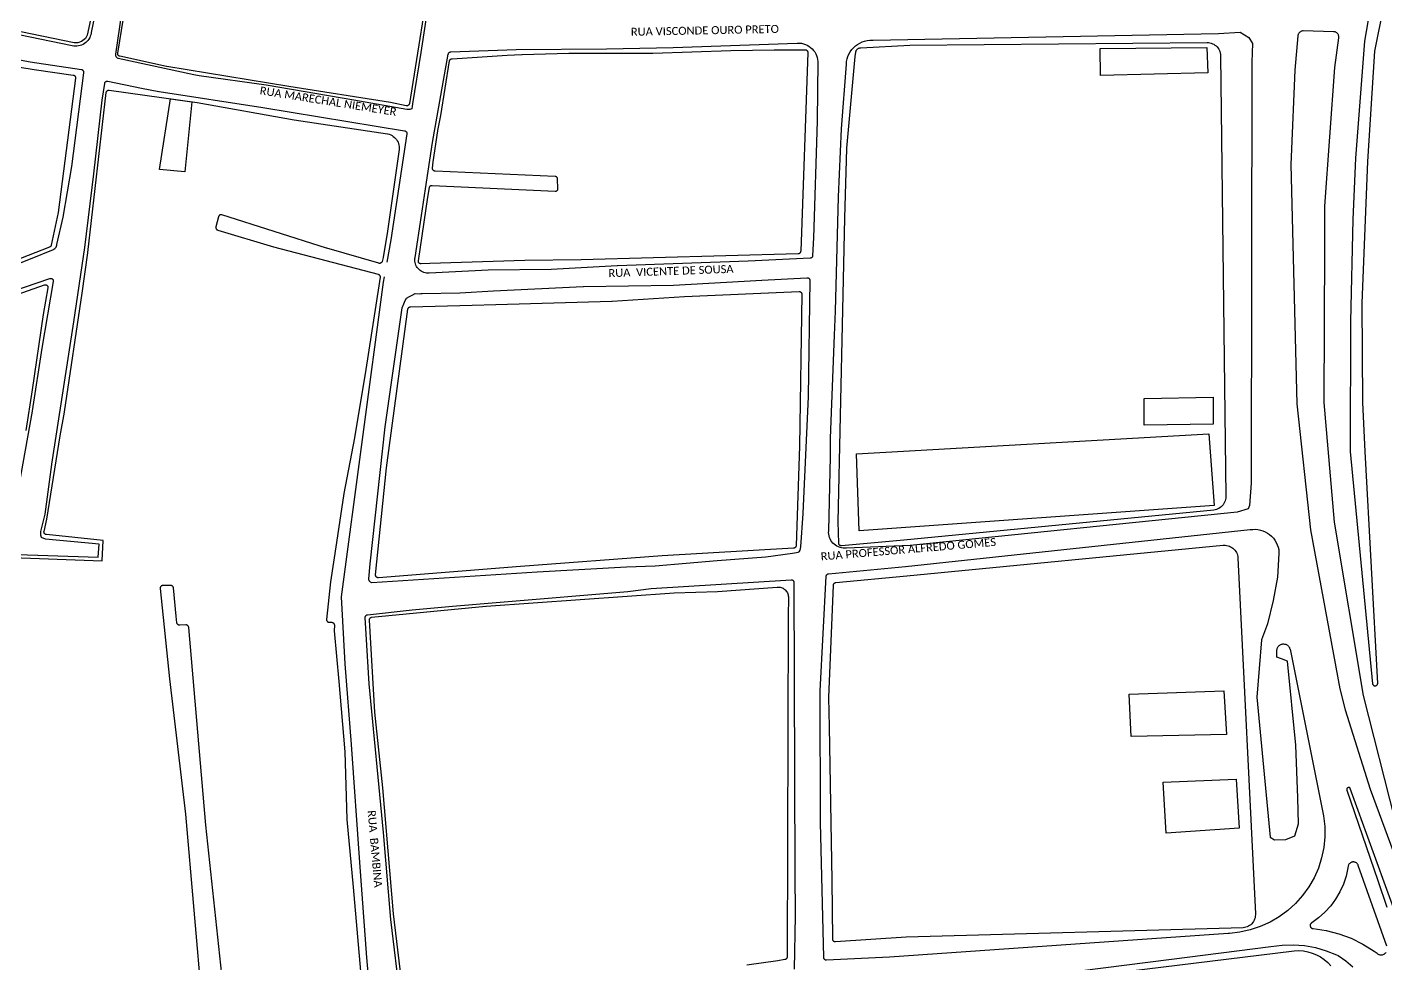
# Model space of a CAD drawing. Header units: millimetres. Extents: x 676447 to 689606, y 7455628 to 7463967.
# Drawn here: x 685926 to 686435, y 7460995 to 7461347 of the extents above; entities that cross this region are included whole.
import ezdxf

# ---------------------------------------------------------------- set-up
doc = ezdxf.new("R2010")
doc.units = ezdxf.units.MM
doc.header["$LTSCALE"] = 0.1
doc.header["$MEASUREMENT"] = 0
for name, color, linetype in [('MUB_AGLOMERADO', 7, 'Continuous'), ('MUB_EDIFICACOES', 7, 'Continuous'), ('MUB_MEIOFIO', 7, 'Continuous'), ('MUB_QUADRAS', 7, 'Continuous'), ('MUB_SEGMENTO', 7, 'Continuous')]:
    doc.layers.add(name, color=color, linetype=linetype)
doc.styles.add('Legend', font='calibri.ttf')

msp = doc.modelspace()

# ---------------------------------------------------------------- linework, layer by layer
at = {"layer": 'MUB_AGLOMERADO', "linetype": 'Continuous'}
msp.add_lwpolyline([(685987.64, 7461318.53), (685984.99, 7461292.27), (685975.49, 7461293.17), (685979.56, 7461319.67), (685987.64, 7461318.53)], dxfattribs=at)
at = {"layer": 'MUB_EDIFICACOES', "linetype": 'Continuous'}
for points in [[(686328.24, 7461328.41), (686328.09, 7461338.5), (686368.05, 7461338.93), (686368.39, 7461329.48), (686328.24, 7461328.41)], [(685987.64, 7461318.53), (685984.99, 7461292.27), (685975.49, 7461293.17), (685979.56, 7461319.67), (685987.64, 7461318.53)], [(686370.44, 7461197.64), (686344.58, 7461197.24), (686344.58, 7461207.35), (686370.41, 7461207.83), (686370.44, 7461197.64)], [(686237.79, 7461157.61), (686236.79, 7461186.6), (686368.83, 7461194.03), (686370.88, 7461167.12), (686237.79, 7461157.61)], [(686375.39, 7461081.33), (686339.66, 7461080.56), (686339, 7461096.39), (686374.44, 7461097.65), (686375.39, 7461081.33)], [(686380.25, 7461046.11), (686352.78, 7461044.35), (686351.69, 7461063.44), (686379.05, 7461064.56), (686380.25, 7461046.11)]]:
    msp.add_lwpolyline(points, dxfattribs=at)
at = {"layer": 'MUB_MEIOFIO', "linetype": 'Continuous'}
for points in [[(686435.51, 7461389.9), (686427.23, 7461341.35)], [(686427.23, 7461341.35), (686423.79, 7461297.45), (686422.84, 7461274.45), (686421.87, 7461236.17), (686421.75, 7461187.45), (686430.18, 7461100.29), (686430.21, 7461100.19), (686430.25, 7461100.09), (686430.3, 7461100), (686430.36, 7461099.92), (686430.43, 7461099.84), (686430.5, 7461099.77), (686430.58, 7461099.7), (686430.67, 7461099.65), (686430.77, 7461099.6), (686430.87, 7461099.57), (686430.97, 7461099.55), (686431.07, 7461099.53), (686431.17, 7461099.53), (686431.28, 7461099.54), (686431.38, 7461099.56), (686431.48, 7461099.59), (686431.58, 7461099.63), (686431.67, 7461099.68), (686431.75, 7461099.74), (686431.83, 7461099.8), (686431.9, 7461099.88), (686431.97, 7461099.96), (686432.02, 7461100.05), (686432.07, 7461100.14), (686432.1, 7461100.24), (686432.12, 7461100.34), (686432.13, 7461100.38), (686427.43, 7461187.39), (686426.6, 7461205.83), (686426.28, 7461243.1), (686428.48, 7461296.24), (686431.01, 7461337.57), (686441.44, 7461389.21)], [(686079.38, 7461376.42), (686073.47, 7461337.07), (686073.47, 7461337.03), (686070.34, 7461317.75), (686070.19, 7461316.89), (686070.07, 7461315.98), (686069.32, 7461315.67), (686068.18, 7461315.67), (686048.35, 7461319.18), (686015.47, 7461324.76), (686015.43, 7461324.76), (685990.27, 7461328.32), (685988.33, 7461328.63), (685959.98, 7461334.8), (685959.68, 7461334.99), (685959.49, 7461335.12), (685959.32, 7461335.28), (685959.21, 7461335.44), (685959.16, 7461335.62), (685959.09, 7461335.77), (685959.09, 7461335.91), (685959.09, 7461336.05), (685959.05, 7461336.24), (685959.11, 7461336.48), (685962.08, 7461357.04)], [(685952.02, 7461354.78), (685949.85, 7461344.59), (685949.82, 7461344.31), (685949.7, 7461343.74), (685949.53, 7461343.19), (685949.3, 7461342.63), (685949, 7461342.1), (685948.64, 7461341.6), (685948.25, 7461341.16), (685947.8, 7461340.75), (685947.33, 7461340.4), (685946.82, 7461340.08), (685946.27, 7461339.84), (685945.7, 7461339.64), (685945.12, 7461339.51), (685944.52, 7461339.43), (685943.91, 7461339.43), (685943.31, 7461339.48), (685942.78, 7461339.6), (685898.94, 7461348.61)], [(686372.5, 7461344.23), (686380.51, 7461344.66), (686383.81, 7461342.68), (686385.13, 7461340.48), (686384.91, 7461333.44), (686384.68, 7461175.54), (686384.02, 7461167.18), (686383.58, 7461165.86), (686379.47, 7461164.64), (686256.89, 7461152.2), (686233.05, 7461151.22), (686232.42, 7461151.17), (686231.79, 7461151.19), (686231.17, 7461151.28), (686230.56, 7461151.43), (686229.97, 7461151.64), (686229.4, 7461151.91), (686228.87, 7461152.25), (686228.37, 7461152.63), (686227.92, 7461153.07), (686227.51, 7461153.55), (686227.16, 7461154.07), (686226.86, 7461154.62), (686226.62, 7461155.2), (686226.44, 7461155.81), (686226.33, 7461156.43), (686226.29, 7461157.05), (686226.31, 7461157.68), (686226.31, 7461157.72), (686226.98, 7461185.5), (686226.98, 7461185.52), (686226.98, 7461192.38), (686226.98, 7461192.42), (686228.46, 7461231.06), (686228.88, 7461240.05), (686229.99, 7461282.91), (686231.17, 7461308.38), (686232.96, 7461332.71), (686233.05, 7461333.68), (686233.24, 7461334.64), (686233.53, 7461335.58), (686233.92, 7461336.48), (686234.4, 7461337.33), (686234.96, 7461338.13), (686235.61, 7461338.86), (686236.33, 7461339.53), (686237.11, 7461340.11), (686237.95, 7461340.61), (686238.84, 7461341.02), (686239.77, 7461341.33), (686240.72, 7461341.55), (686241.7, 7461341.66), (686242.08, 7461341.68), (686242.96, 7461341.7), (686372.5, 7461344.23)], [(686438.67, 7461049.14), (686426.81, 7461095.88), (686415.95, 7461160.88), (686412.07, 7461205.81), (686412.29, 7461264.38), (686412.35, 7461279.46), (686416.07, 7461331.48), (686417.55, 7461342.61), (686417.55, 7461342.62), (686417.56, 7461342.83), (686417.56, 7461343.04), (686417.53, 7461343.24), (686417.48, 7461343.45), (686417.41, 7461343.64), (686417.32, 7461343.83), (686417.21, 7461344.01), (686417.08, 7461344.18), (686416.94, 7461344.33), (686416.78, 7461344.46), (686416.61, 7461344.58), (686416.42, 7461344.68), (686416.23, 7461344.76), (686416.03, 7461344.82), (686415.82, 7461344.86), (686415.61, 7461344.87), (686404.24, 7461345.15), (686404.15, 7461345.15), (686403.95, 7461345.13), (686403.74, 7461345.09), (686403.54, 7461345.04), (686403.34, 7461344.96), (686403.16, 7461344.86), (686402.99, 7461344.74), (686402.82, 7461344.61), (686402.68, 7461344.46), (686402.55, 7461344.29), (686402.44, 7461344.11), (686402.35, 7461343.93), (686402.28, 7461343.73), (686402.23, 7461343.53), (686402.2, 7461343.32), (686401.08, 7461330.48), (686399.66, 7461297.92), (686399.58, 7461295.02), (686401.81, 7461205.27), (686406.97, 7461158.06), (686417.93, 7461098.44), (686419.88, 7461090.5), (686429.33, 7461060.75), (686444.51, 7461019.55)], [(686075.17, 7461285.94), (686077.75, 7461303.26), (686077.75, 7461303.28), (686083.73, 7461336.46), (686083.75, 7461336.56), (686083.79, 7461336.66), (686083.83, 7461336.75), (686083.88, 7461336.84), (686083.95, 7461336.93), (686084.02, 7461337), (686084.1, 7461337.07), (686084.18, 7461337.13), (686084.28, 7461337.18), (686084.37, 7461337.22), (686084.47, 7461337.25), (686084.58, 7461337.27), (686084.68, 7461337.28), (686109.12, 7461338.16), (686109.14, 7461338.16), (686143.02, 7461338.39), (686168.05, 7461338.91), (686214.56, 7461340.58), (686215.33, 7461340.58), (686216.09, 7461340.5), (686216.84, 7461340.34), (686217.57, 7461340.1), (686218.27, 7461339.79), (686218.93, 7461339.41), (686219.56, 7461338.96), (686220.13, 7461338.44), (686220.64, 7461337.87), (686221.09, 7461337.25), (686221.47, 7461336.59), (686221.79, 7461335.89), (686222.02, 7461335.16), (686222.18, 7461334.41), (686222.26, 7461333.71), (686222.04, 7461311.38), (686222.04, 7461311.36), (686220.61, 7461267.61), (686220.3, 7461260.87), (686220.29, 7461260.77), (686220.27, 7461260.66), (686220.24, 7461260.56), (686220.2, 7461260.47), (686220.14, 7461260.38), (686220.08, 7461260.29), (686220.01, 7461260.21), (686219.94, 7461260.14), (686219.85, 7461260.08), (686219.76, 7461260.03), (686219.67, 7461259.98), (686219.57, 7461259.95), (686219.47, 7461259.93), (686219.36, 7461259.92), (686219.35, 7461259.92), (686196.18, 7461258.81), (686171.51, 7461257.95), (686147.09, 7461257.09), (686147.07, 7461257.09), (686122.32, 7461255.65), (686122.26, 7461255.65), (686098.71, 7461255.48), (686098.67, 7461255.48), (686076.52, 7461254.33), (686076.01, 7461254.31), (686075.49, 7461254.35), (686074.99, 7461254.44), (686074.49, 7461254.58), (686074.02, 7461254.77), (686073.56, 7461255.02), (686073.14, 7461255.31), (686072.74, 7461255.64), (686072.38, 7461256.01), (686072.07, 7461256.41), (686071.8, 7461256.85), (686071.57, 7461257.31), (686071.4, 7461257.8), (686071.27, 7461258.29), (686071.2, 7461258.8), (686071.18, 7461259.32), (686071.22, 7461259.83), (686071.29, 7461260.23), (686073.67, 7461275.9), (686075.17, 7461285.94)], [(685942.64, 7461294.3), (685947.12, 7461329.42), (685947.13, 7461329.52), (685947.13, 7461329.63), (685947.12, 7461329.73), (685947.09, 7461329.83), (685947.06, 7461329.93), (685947.01, 7461330.03), (685946.96, 7461330.12), (685946.9, 7461330.2), (685946.83, 7461330.28), (685946.75, 7461330.35), (685946.66, 7461330.41), (685946.57, 7461330.46), (685946.47, 7461330.5), (685946.37, 7461330.53), (685946.28, 7461330.55), (685926.97, 7461333.43), (685926.93, 7461333.43), (685906.55, 7461337.32)], [(685918.5, 7461148.94), (685952.51, 7461147.81), (685952.79, 7461152.65), (685932.75, 7461154.54), (685931.23, 7461155.21), (685930.94, 7461156.06), (685930.94, 7461157.39), (685932.64, 7461163.98), (685935.12, 7461182.6), (685935.12, 7461182.62), (685943.35, 7461236.05), (685947.42, 7461263.95), (685950.89, 7461291.56), (685953.97, 7461319.15), (685953.97, 7461319.19), (685954.91, 7461325.47), (685954.93, 7461325.57), (685954.97, 7461325.67), (685955.01, 7461325.77), (685955.06, 7461325.86), (685955.12, 7461325.95), (685955.19, 7461326.02), (685955.27, 7461326.09), (685955.35, 7461326.16), (685955.44, 7461326.21), (685955.54, 7461326.25), (685955.63, 7461326.29), (685955.74, 7461326.31), (685955.84, 7461326.32), (685955.95, 7461326.32), (685956.05, 7461326.31), (685956.11, 7461326.3), (685968.72, 7461323.64), (685968.76, 7461323.64), (685975.27, 7461322.48), (685975.29, 7461322.48), (686014.19, 7461316.44), (686067.36, 7461307.7), (686067.46, 7461307.68), (686067.56, 7461307.64), (686067.65, 7461307.6), (686067.74, 7461307.55), (686067.83, 7461307.49), (686067.91, 7461307.42), (686067.98, 7461307.34), (686068.04, 7461307.25), (686068.09, 7461307.16), (686068.13, 7461307.07), (686068.16, 7461306.97), (686068.18, 7461306.86), (686068.19, 7461306.76), (686068.19, 7461306.66), (686068.18, 7461306.56), (686062.21, 7461266.8), (686060.7, 7461258.41)], [(685894.57, 7461246.77), (685927.16, 7461259.64), (685935.67, 7461263.2), (685935.74, 7461263.23), (685935.81, 7461263.26), (685935.87, 7461263.3), (685935.94, 7461263.34), (685936, 7461263.37), (685936.06, 7461263.41), (685936.12, 7461263.46), (685936.18, 7461263.5), (685936.24, 7461263.55), (685936.29, 7461263.6), (685936.35, 7461263.65), (685936.4, 7461263.7), (685936.45, 7461263.76), (685936.5, 7461263.81), (685936.54, 7461263.87), (685936.59, 7461263.93), (685936.63, 7461263.99), (685936.67, 7461264.05), (685936.71, 7461264.11), (685936.74, 7461264.18), (685936.78, 7461264.24), (685936.81, 7461264.31), (685936.84, 7461264.38), (685936.86, 7461264.45), (685936.89, 7461264.52), (685936.91, 7461264.59), (685936.93, 7461264.66), (685936.94, 7461264.73), (685936.96, 7461264.8), (685936.97, 7461264.88), (685936.98, 7461264.95), (685936.99, 7461265.02), (685936.99, 7461265.1), (685939.38, 7461275.32), (685942.64, 7461294.3)], [(685872.15, 7461231.02), (685934.37, 7461252.31), (685934.47, 7461252.34), (685934.58, 7461252.35), (685934.68, 7461252.35), (685934.79, 7461252.35), (685934.89, 7461252.33), (685934.99, 7461252.3), (685935.09, 7461252.26), (685935.18, 7461252.21), (685935.27, 7461252.15), (685935.35, 7461252.08), (685935.42, 7461252.01), (685935.48, 7461251.93), (685935.54, 7461251.84), (685935.58, 7461251.74), (685935.62, 7461251.64), (685935.64, 7461251.54), (685935.66, 7461251.44), (685935.66, 7461251.33), (685935.65, 7461251.23), (685935.65, 7461251.19), (685931.37, 7461226.18), (685927.76, 7461202.62), (685927.76, 7461202.6), (685921.01, 7461164.98)], [(686059.7, 7461252.87), (686059.34, 7461250.87), (686043.5, 7461132.95), (686044.97, 7461107.75), (686047.33, 7461077.59), (686050.45, 7461033.31), (686050.45, 7461033.29), (686053.12, 7460997.68), (686053.12, 7460997.62), (686053.65, 7460990.58)], [(686054.49, 7461145.32), (686060.03, 7461196.63), (686066.38, 7461241.3), (686067.05, 7461242.75), (686067.53, 7461244.08), (686068.08, 7461244.93), (686069.16, 7461245.53), (686070.13, 7461246.08), (686071.34, 7461246.62), (686072.86, 7461246.57), (686073.47, 7461246.64), (686073.93, 7461246.65), (686088.04, 7461246.89), (686088.08, 7461246.89), (686100.62, 7461247.65), (686134.34, 7461249.25), (686134.38, 7461249.25), (686168.08, 7461249.78), (686168.12, 7461249.78), (686201.21, 7461251.68), (686218.18, 7461252.61), (686218.29, 7461252.61), (686218.39, 7461252.6), (686218.49, 7461252.58), (686218.59, 7461252.55), (686218.69, 7461252.5), (686218.78, 7461252.45), (686218.86, 7461252.39), (686218.94, 7461252.32), (686219.01, 7461252.24), (686219.07, 7461252.16), (686219.13, 7461252.07), (686219.17, 7461251.97), (686219.2, 7461251.87), (686219.22, 7461251.77), (686219.23, 7461251.67), (686219.24, 7461251.6), (686218.63, 7461207.99), (686218.63, 7461207.95), (686216.59, 7461164.29), (686216.59, 7461164.23), (686215.7, 7461151.62), (686215.48, 7461150.38), (686215.29, 7461149.78), (686215.48, 7461150.38), (686215.29, 7461149.78), (686214.8, 7461149.59), (686214.31, 7461149.44), (686212.81, 7461149.18), (686202.81, 7461147.8), (686184.54, 7461146.36), (686161.25, 7461144.43), (686150.58, 7461144.05), (686117.09, 7461142.16), (686055.08, 7461138.21), (686054.75, 7461138.34), (686054.61, 7461138.43), (686054.48, 7461138.57), (686054.35, 7461138.67), (686054.25, 7461138.76), (686054.16, 7461138.85), (686054.03, 7461138.99), (686053.95, 7461139.15), (686053.91, 7461139.28), (686053.92, 7461139.38), (686053.9, 7461139.51), (686053.91, 7461139.64), (686054.49, 7461145.32)], [(686394.32, 7461110.33), (686394.31, 7461112.8), (686394.33, 7461113.06), (686394.38, 7461113.32), (686394.45, 7461113.57), (686394.55, 7461113.81), (686394.67, 7461114.04), (686394.82, 7461114.26), (686394.99, 7461114.46), (686395.18, 7461114.64), (686395.38, 7461114.8), (686395.61, 7461114.94), (686395.84, 7461115.05), (686396.09, 7461115.14), (686396.34, 7461115.2), (686396.6, 7461115.24), (686396.87, 7461115.25), (686397.13, 7461115.23), (686397.38, 7461115.18), (686397.64, 7461115.11), (686397.88, 7461115.01), (686398.11, 7461114.89), (686398.33, 7461114.74), (686398.53, 7461114.57), (686398.71, 7461114.38), (686398.87, 7461114.17), (686399.01, 7461113.95), (686399.12, 7461113.71), (686399.21, 7461113.47), (686399.25, 7461113.31), (686411.84, 7461050.79), (686412.28, 7461046.84), (686412.29, 7461042.86), (686411.9, 7461038.9), (686411.09, 7461035), (686409.88, 7461031.21), (686408.28, 7461027.57), (686406.31, 7461024.12), (686403.98, 7461020.89), (686401.34, 7461017.92), (686398.39, 7461015.24), (686395.19, 7461012.89), (686391.75, 7461010.88), (686388.12, 7461009.24), (686384.35, 7461008), (686380.46, 7461007.15), (686376.51, 7461006.71), (686376.05, 7461006.69), (686249.08, 7460997.81), (686225.53, 7460996.65), (686225.42, 7460996.64), (686225.32, 7460996.66), (686225.22, 7460996.68), (686225.12, 7460996.71), (686225.02, 7460996.75), (686224.93, 7460996.8), (686224.85, 7460996.87), (686224.77, 7460996.94), (686224.7, 7460997.01), (686224.64, 7460997.1), (686224.58, 7460997.19), (686224.54, 7460997.28), (686224.51, 7460997.38), (686224.49, 7460997.49), (686224.48, 7460997.59), (686224.48, 7460997.62), (686223.26, 7461048.29), (686223.26, 7461048.31), (686223.17, 7461097.59), (686223.17, 7461097.65), (686225.38, 7461140.62), (686225.39, 7461140.72), (686225.41, 7461140.82), (686225.44, 7461140.92), (686225.48, 7461141.02), (686225.54, 7461141.11), (686225.6, 7461141.2), (686225.67, 7461141.27), (686225.74, 7461141.34), (686225.83, 7461141.41), (686225.92, 7461141.46), (686226.02, 7461141.5), (686226.11, 7461141.53), (686226.22, 7461141.55), (686226.28, 7461141.56), (686255.08, 7461144.33), (686384.3, 7461158.11), (686385.26, 7461158.23), (686386.23, 7461158.25), (686387.19, 7461158.16), (686388.14, 7461157.98), (686389.07, 7461157.69), (686389.96, 7461157.32), (686390.81, 7461156.85), (686391.6, 7461156.29), (686392.33, 7461155.66), (686393, 7461154.95), (686393.58, 7461154.18), (686394.08, 7461153.35), (686394.49, 7461152.47), (686394.8, 7461151.55), (686395.02, 7461150.61), (686395.09, 7461150.13), (686395.08, 7461149.12), (686394.5, 7461140.26), (686392.99, 7461131.51), (686390.75, 7461122.81), (686388.61, 7461116.77), (686386.84, 7461095.24), (686391.79, 7461042.76), (686393.45, 7461041.79), (686397.73, 7461041.89), (686401.03, 7461043.25), (686402.39, 7461047.82), (686402.2, 7461057.56), (686401.42, 7461077.28), (686398.31, 7461108.77), (686396.07, 7461109.64), (686394.32, 7461110.33)], [(686065.81, 7460981.95), (686062.13, 7461011.9), (686062.13, 7461011.94), (686059.38, 7461044.57), (686054.11, 7461100.29), (686054.11, 7461100.33), (686052.57, 7461125.12), (686052.57, 7461125.23), (686052.58, 7461125.33), (686052.6, 7461125.43), (686052.63, 7461125.53), (686052.67, 7461125.63), (686052.72, 7461125.72), (686052.78, 7461125.81), (686052.85, 7461125.88), (686052.93, 7461125.95), (686053.01, 7461126.02), (686053.1, 7461126.07), (686053.2, 7461126.11), (686053.3, 7461126.15), (686053.4, 7461126.17), (686053.45, 7461126.18), (686070.15, 7461128.07), (686070.17, 7461128.07), (686085.28, 7461129.4), (686103.15, 7461130.96), (686151.05, 7461134.96), (686159.72, 7461136.06)], [(686159.72, 7461136.06), (686212.24, 7461139.32), (686212.34, 7461139.32), (686212.45, 7461139.31), (686212.55, 7461139.29), (686212.65, 7461139.26), (686212.74, 7461139.22), (686212.83, 7461139.17), (686212.92, 7461139.11), (686213, 7461139.04), (686213.07, 7461138.96), (686213.13, 7461138.88), (686213.18, 7461138.79), (686213.23, 7461138.69), (686213.26, 7461138.59), (686213.28, 7461138.49), (686213.3, 7461138.39), (686213.3, 7461138.29), (686213.6, 7461029.62), (686213.8, 7461013.27), (686213.8, 7461013.23), (686213.37, 7460993.27)], [(686444.62, 7460998.03), (686421.83, 7461061.08), (686421.79, 7461061.14), (686421.74, 7461061.2), (686421.69, 7461061.25), (686421.63, 7461061.29), (686421.56, 7461061.33), (686421.5, 7461061.36), (686421.43, 7461061.39), (686421.36, 7461061.4), (686421.28, 7461061.41), (686421.21, 7461061.41), (686421.14, 7461061.41), (686421.06, 7461061.39), (686420.99, 7461061.37), (686420.93, 7461061.35), (686420.86, 7461061.31), (686420.8, 7461061.27), (686420.74, 7461061.22), (686420.69, 7461061.17), (686420.65, 7461061.11), (686420.61, 7461061.05), (686420.58, 7461060.98), (686420.55, 7461060.91), (686420.54, 7461060.84), (686420.53, 7461060.76), (686420.53, 7461060.69), (686420.53, 7461060.62), (686420.55, 7461060.55), (686420.57, 7461060.47), (686420.6, 7461060.41), (686432.17, 7461026.55), (686435.6, 7461016.55)], [(686424.86, 7461032.19), (686424.79, 7461032.36), (686424.69, 7461032.54), (686424.57, 7461032.72), (686424.44, 7461032.88), (686424.29, 7461033.02), (686424.12, 7461033.15), (686423.95, 7461033.26), (686423.76, 7461033.35), (686423.56, 7461033.42), (686423.36, 7461033.47), (686423.15, 7461033.5), (686422.94, 7461033.51), (686422.73, 7461033.49), (686422.53, 7461033.46), (686422.33, 7461033.4), (686422.13, 7461033.32), (686421.95, 7461033.22), (686421.78, 7461033.1), (686421.62, 7461032.97), (686421.47, 7461032.82), (686421.34, 7461032.65), (686421.23, 7461032.47), (686421.14, 7461032.29), (686421.07, 7461032.09), (686420.95, 7461031.26), (686420.27, 7461028.16), (686419.27, 7461025.16), (686417.96, 7461022.27), (686416.36, 7461019.54), (686414.49, 7461016.98), (686412.35, 7461014.64), (686409.98, 7461012.54), (686407.41, 7461010.69), (686407.38, 7461010.67), (686407.27, 7461010.6), (686407.18, 7461010.52), (686407.09, 7461010.43), (686407.02, 7461010.34), (686406.95, 7461010.23), (686406.9, 7461010.12), (686406.86, 7461010.01), (686406.83, 7461009.89), (686406.81, 7461009.77), (686406.8, 7461009.64), (686406.81, 7461009.52), (686406.83, 7461009.4), (686406.87, 7461009.28), (686406.89, 7461009.23), (686406.91, 7461009.17), (686406.97, 7461009.06), (686407.04, 7461008.96), (686407.12, 7461008.86), (686407.21, 7461008.78), (686407.3, 7461008.7), (686407.41, 7461008.64), (686407.52, 7461008.58), (686407.63, 7461008.54), (686407.75, 7461008.51), (686407.87, 7461008.49), (686412.75, 7461007.79), (686417.53, 7461006.57), (686422.15, 7461004.87), (686426.57, 7461002.69), (686430.74, 7461000.07), (686431.88, 7460999.23), (686432.07, 7460999.08), (686432.27, 7460998.95), (686432.49, 7460998.84), (686432.72, 7460998.76), (686432.95, 7460998.7), (686433.19, 7460998.66), (686433.43, 7460998.65), (686433.67, 7460998.67), (686433.91, 7460998.71), (686434.15, 7460998.77), (686434.37, 7460998.86), (686434.59, 7460998.97), (686434.79, 7460999.11), (686434.97, 7460999.26), (686435.14, 7460999.43), (686435.29, 7460999.62)], [(686435.51, 7461001.93), (686424.86, 7461032.19)], [(686269.11, 7460986.2), (686354.85, 7460996.98), (686392.09, 7461001.76), (686396.26, 7461002.32), (686400.46, 7461002.45), (686404.65, 7461002.13), (686408.79, 7461001.38), (686412.82, 7461000.2), (686416.71, 7460998.61), (686417.24, 7460998.35), (686420.14, 7460996.39), (686422.82, 7460994.13)]]:
    msp.add_lwpolyline(points, dxfattribs=at)
at = {"layer": 'MUB_QUADRAS', "linetype": 'Continuous'}
for points in [[(686077.74, 7461372.36), (686069.12, 7461317.9), (686069.12, 7461317.85), (686069.09, 7461317.75), (686069.05, 7461317.65), (686069, 7461317.56), (686068.95, 7461317.47), (686068.88, 7461317.39), (686068.81, 7461317.31), (686068.73, 7461317.25), (686068.64, 7461317.19), (686068.55, 7461317.14), (686068.45, 7461317.1), (686068.35, 7461317.07), (686068.25, 7461317.06), (686068.14, 7461317.05), (686068.04, 7461317.06), (686067.93, 7461317.07), (686062.08, 7461318.29), (686062.04, 7461318.29), (686023.91, 7461324.26), (685978.18, 7461331.85), (685978.14, 7461331.85), (685960.58, 7461335.63), (685960.48, 7461335.66), (685960.38, 7461335.7), (685960.29, 7461335.74), (685960.2, 7461335.8), (685960.12, 7461335.87), (685960.04, 7461335.94), (685959.98, 7461336.02), (685959.92, 7461336.11), (685959.87, 7461336.2), (685959.84, 7461336.3), (685959.81, 7461336.4), (685959.79, 7461336.51), (685959.79, 7461336.61), (685959.79, 7461336.72), (685959.8, 7461336.77), (685967.66, 7461385.59)], [(685950.83, 7461355.07), (685948.38, 7461343.6), (685947.69, 7461342.36), (685946.25, 7461341.16), (685944.91, 7461340.71), (685943.49, 7461340.69), (685899.14, 7461349.81)], [(685833.74, 7461346.08), (685928.43, 7461330.71), (685943.14, 7461328.58), (685943.22, 7461328.56), (685943.32, 7461328.53), (685943.42, 7461328.49), (685943.51, 7461328.45), (685943.6, 7461328.39), (685943.68, 7461328.32), (685943.75, 7461328.24), (685943.81, 7461328.16), (685943.87, 7461328.07), (685943.91, 7461327.98), (685943.95, 7461327.88), (685943.97, 7461327.78), (685943.99, 7461327.67), (685943.99, 7461327.57), (685943.98, 7461327.46), (685937.45, 7461277.03), (685934.9, 7461264.8), (685934.89, 7461264.75), (685934.86, 7461264.65), (685934.81, 7461264.56), (685934.76, 7461264.46), (685934.7, 7461264.38), (685934.63, 7461264.3), (685934.55, 7461264.23), (685934.47, 7461264.17), (685934.38, 7461264.12), (685934.28, 7461264.07), (685888.35, 7461246.21)], [(686229.86, 7461161.08), (686231.61, 7461240.57), (686232.33, 7461274.99), (686233.08, 7461301.07), (686233.08, 7461301.13), (686236.22, 7461335.56), (686236.47, 7461337.17), (686236.51, 7461337.38), (686236.58, 7461337.57), (686236.66, 7461337.77), (686236.77, 7461337.95), (686236.89, 7461338.12), (686237.03, 7461338.27), (686237.19, 7461338.41), (686237.36, 7461338.54), (686237.54, 7461338.64), (686237.73, 7461338.73), (686237.93, 7461338.79), (686238.13, 7461338.83), (686238.34, 7461338.86), (686256.68, 7461339.82), (686368.15, 7461340.78), (686368.17, 7461340.78), (686368.69, 7461340.76), (686369.21, 7461340.69), (686369.72, 7461340.56), (686370.21, 7461340.37), (686370.68, 7461340.14), (686371.12, 7461339.86), (686371.53, 7461339.54), (686371.91, 7461339.17), (686372.24, 7461338.77), (686372.53, 7461338.33), (686372.77, 7461337.87), (686372.97, 7461337.38), (686373.11, 7461336.88), (686373.2, 7461336.36), (686373.23, 7461335.84), (686375.16, 7461170.5), (686375.16, 7461170.4), (686375.13, 7461169.88), (686375.04, 7461169.36), (686374.9, 7461168.86), (686374.71, 7461168.37), (686374.47, 7461167.91), (686374.18, 7461167.47), (686373.85, 7461167.07), (686373.47, 7461166.7), (686373.06, 7461166.37), (686372.62, 7461166.09), (686372.15, 7461165.86), (686371.66, 7461165.68), (686371.16, 7461165.54), (686370.64, 7461165.47), (686254.44, 7461154.18), (686231.14, 7461152.04), (686231.1, 7461152.04), (686230.99, 7461152.04), (686230.89, 7461152.05), (686230.79, 7461152.08), (686230.69, 7461152.11), (686230.6, 7461152.16), (686230.51, 7461152.21), (686230.42, 7461152.28), (686230.35, 7461152.35), (686230.28, 7461152.43), (686230.22, 7461152.52), (686230.17, 7461152.61), (686230.13, 7461152.7), (686230.1, 7461152.8), (686230.08, 7461152.91), (686230.07, 7461153.01), (686229.86, 7461161.08)], [(686072.5, 7461258.66), (686072.5, 7461258.77), (686072.5, 7461258.87), (686076.06, 7461282.86), (686076.62, 7461286.39), (686076.64, 7461286.49), (686076.67, 7461286.59), (686076.72, 7461286.68), (686076.77, 7461286.77), (686076.83, 7461286.86), (686076.9, 7461286.94), (686076.98, 7461287.01), (686077.06, 7461287.07), (686077.15, 7461287.12), (686077.25, 7461287.16), (686077.35, 7461287.19), (686077.45, 7461287.22), (686077.56, 7461287.23), (686077.65, 7461287.23), (686123.79, 7461285.02), (686123.89, 7461285.02), (686123.99, 7461285.03), (686124.1, 7461285.06), (686124.2, 7461285.09), (686124.29, 7461285.13), (686124.38, 7461285.18), (686124.47, 7461285.25), (686124.54, 7461285.32), (686124.61, 7461285.39), (686124.67, 7461285.48), (686124.73, 7461285.57), (686124.77, 7461285.67), (686124.8, 7461285.77), (686124.82, 7461285.87), (686124.83, 7461285.97), (686124.83, 7461286.05), (686124.71, 7461289.61), (686124.7, 7461289.71), (686124.68, 7461289.81), (686124.65, 7461289.91), (686124.61, 7461290.01), (686124.56, 7461290.1), (686124.5, 7461290.19), (686124.43, 7461290.27), (686124.36, 7461290.34), (686124.27, 7461290.4), (686124.18, 7461290.45), (686124.09, 7461290.5), (686123.99, 7461290.53), (686123.89, 7461290.56), (686123.78, 7461290.57), (686123.76, 7461290.57), (686078.76, 7461292.58), (686078.66, 7461292.59), (686078.56, 7461292.61), (686078.46, 7461292.65), (686078.36, 7461292.69), (686078.27, 7461292.74), (686078.19, 7461292.8), (686078.11, 7461292.87), (686078.04, 7461292.95), (686077.97, 7461293.03), (686077.92, 7461293.12), (686077.88, 7461293.22), (686077.84, 7461293.32), (686077.82, 7461293.42), (686077.81, 7461293.52), (686077.81, 7461293.63), (686077.81, 7461293.67), (686078.02, 7461296.01), (686079.76, 7461307.73), (686079.76, 7461307.77), (686080.9, 7461313.41), (686080.9, 7461313.45), (686084.2, 7461333.9), (686084.23, 7461334), (686084.26, 7461334.1), (686084.3, 7461334.2), (686084.35, 7461334.29), (686084.41, 7461334.37), (686084.49, 7461334.45), (686084.56, 7461334.52), (686084.65, 7461334.58), (686084.74, 7461334.64), (686084.83, 7461334.68), (686084.93, 7461334.71), (686085.04, 7461334.73), (686085.13, 7461334.74), (686105.77, 7461336.07), (686111.33, 7461336.35), (686111.35, 7461336.35), (686128.91, 7461336.83), (686128.93, 7461336.83), (686160.4, 7461336.83), (686189.58, 7461337.77), (686205.89, 7461338.01), (686217.45, 7461338.12), (686217.56, 7461338.12), (686217.66, 7461338.1), (686217.76, 7461338.07), (686217.86, 7461338.04), (686217.96, 7461337.99), (686218.04, 7461337.93), (686218.13, 7461337.87), (686218.2, 7461337.8), (686218.27, 7461337.72), (686218.32, 7461337.63), (686218.37, 7461337.54), (686218.41, 7461337.44), (686218.44, 7461337.34), (686218.46, 7461337.23), (686218.46, 7461337.13), (686218.46, 7461337.08), (686215.82, 7461262.53), (686215.81, 7461262.42), (686215.79, 7461262.32), (686215.76, 7461262.22), (686215.72, 7461262.12), (686215.67, 7461262.03), (686215.61, 7461261.95), (686215.54, 7461261.87), (686215.47, 7461261.8), (686215.38, 7461261.73), (686215.29, 7461261.68), (686215.2, 7461261.64), (686215.1, 7461261.6), (686215, 7461261.58), (686214.89, 7461261.57), (686214.85, 7461261.56), (686133.47, 7461259.31), (686112.46, 7461259.07), (686076.75, 7461257.9), (686073.53, 7461257.8), (686073.42, 7461257.8), (686073.32, 7461257.81), (686073.22, 7461257.84), (686073.12, 7461257.87), (686073.02, 7461257.92), (686072.93, 7461257.97), (686072.85, 7461258.03), (686072.77, 7461258.11), (686072.71, 7461258.18), (686072.65, 7461258.27), (686072.59, 7461258.36), (686072.55, 7461258.46), (686072.52, 7461258.56), (686072.5, 7461258.66)], [(685917, 7461147.76), (685953.98, 7461146.37), (685954.39, 7461153.99), (685933.05, 7461156.25), (685932.94, 7461156.27), (685932.84, 7461156.3), (685932.74, 7461156.34), (685932.65, 7461156.38), (685932.56, 7461156.44), (685932.48, 7461156.51), (685932.41, 7461156.58), (685932.34, 7461156.67), (685932.29, 7461156.75), (685932.24, 7461156.85), (685932.2, 7461156.94), (685932.18, 7461157.05), (685932.16, 7461157.15), (685932.16, 7461157.25), (685932.16, 7461157.36), (685932.18, 7461157.46), (685933.19, 7461162.03), (685938.17, 7461193.33), (685938.17, 7461193.35), (685939.82, 7461202.22), (685939.82, 7461202.26), (685946.43, 7461246.84), (685948.63, 7461261.96), (685948.63, 7461262), (685955.49, 7461322.03), (685955.5, 7461322.06), (685955.52, 7461322.16), (685955.55, 7461322.26), (685955.59, 7461322.36), (685955.64, 7461322.45), (685955.7, 7461322.53), (685955.77, 7461322.61), (685955.84, 7461322.68), (685955.93, 7461322.75), (685956.02, 7461322.8), (685956.11, 7461322.84), (685956.21, 7461322.88), (685956.31, 7461322.9), (685956.42, 7461322.91), (685956.52, 7461322.92), (685956.63, 7461322.91), (685989.6, 7461318.25), (685989.64, 7461318.25), (686025.98, 7461311.75), (686026, 7461311.75), (686060.96, 7461306.54), (686061.04, 7461306.53), (686061.59, 7461306.38), (686062.12, 7461306.17), (686062.63, 7461305.91), (686063.11, 7461305.6), (686063.55, 7461305.24), (686063.95, 7461304.83), (686064.31, 7461304.39), (686064.61, 7461303.91), (686064.87, 7461303.4), (686065.07, 7461302.87), (686065.22, 7461302.32), (686065.3, 7461301.76), (686065.33, 7461301.19), (686065.3, 7461300.62), (686060.89, 7461270.09), (686059.35, 7461260.19), (686058.92, 7461258.69), (686058.88, 7461258.59), (686058.84, 7461258.5), (686058.78, 7461258.41), (686058.72, 7461258.32), (686058.65, 7461258.25), (686058.57, 7461258.18), (686058.48, 7461258.12), (686058.39, 7461258.07), (686058.3, 7461258.03), (686058.2, 7461258), (686058.09, 7461257.98), (686057.99, 7461257.97), (686057.88, 7461257.97), (686057.78, 7461257.98), (686057.68, 7461258.01), (686038.14, 7461263.67), (686038.12, 7461263.67), (685998.88, 7461276.18), (685998.83, 7461276.19), (685998.73, 7461276.22), (685998.63, 7461276.23), (685998.52, 7461276.23), (685998.42, 7461276.22), (685998.32, 7461276.19), (685998.22, 7461276.16), (685998.12, 7461276.12), (685998.03, 7461276.07), (685997.95, 7461276), (685997.87, 7461275.93), (685997.8, 7461275.86), (685997.74, 7461275.77), (685997.68, 7461275.68), (685997.64, 7461275.59), (685997.61, 7461275.49), (685996.6, 7461271.69), (685996.58, 7461271.61), (685996.57, 7461271.51), (685996.57, 7461271.41), (685996.57, 7461271.3), (685996.59, 7461271.2), (685996.62, 7461271.1), (685996.66, 7461271), (685996.71, 7461270.91), (685996.77, 7461270.82), (685996.84, 7461270.74), (685996.92, 7461270.67), (685997, 7461270.61), (685997.09, 7461270.55), (685997.18, 7461270.51), (685997.28, 7461270.47), (686018.18, 7461264.24), (686018.22, 7461264.24), (686057.39, 7461253.93), (686057.48, 7461253.9), (686057.57, 7461253.86), (686057.67, 7461253.81), (686057.75, 7461253.75), (686057.83, 7461253.68), (686057.9, 7461253.6), (686057.97, 7461253.52), (686058.02, 7461253.43), (686058.07, 7461253.34), (686058.1, 7461253.24), (686058.12, 7461253.14), (686058.14, 7461253.03), (686058.14, 7461252.93), (686058.13, 7461252.82), (686057.68, 7461249.49), (686052.8, 7461218.19), (686048.58, 7461192.56), (686048.58, 7461192.54), (686044.54, 7461171.66), (686041.87, 7461153.25), (686039.6, 7461138.57)], [(685875.27, 7461229.79), (685932.33, 7461249.92), (685932.43, 7461249.95), (685932.53, 7461249.97), (685932.64, 7461249.97), (685932.74, 7461249.97), (685932.84, 7461249.96), (685932.95, 7461249.93), (685933.04, 7461249.9), (685933.14, 7461249.85), (685933.23, 7461249.8), (685933.31, 7461249.73), (685933.39, 7461249.66), (685933.46, 7461249.58), (685933.51, 7461249.5), (685933.56, 7461249.4), (685933.6, 7461249.31), (685933.63, 7461249.21), (685933.65, 7461249.1), (685933.66, 7461249), (685933.66, 7461248.9), (685933.65, 7461248.8), (685931.85, 7461238.83), (685927.73, 7461210.56), (685925.33, 7461195.34)], [(686056.47, 7461140.97), (686056.47, 7461141.08), (686056.47, 7461141.18), (686060.55, 7461181.29), (686060.55, 7461181.33), (686068.6, 7461240.84), (686068.6, 7461240.89), (686068.63, 7461240.99), (686068.66, 7461241.09), (686068.71, 7461241.18), (686068.76, 7461241.27), (686068.83, 7461241.35), (686068.9, 7461241.43), (686068.98, 7461241.5), (686069.07, 7461241.55), (686069.16, 7461241.6), (686069.25, 7461241.64), (686069.35, 7461241.67), (686069.46, 7461241.69), (686069.56, 7461241.7), (686092.68, 7461242.28), (686101.58, 7461242.52), (686145.06, 7461243.84), (686145.1, 7461243.84), (686172.27, 7461245.52), (686215.22, 7461247.39), (686215.28, 7461247.39), (686215.38, 7461247.39), (686215.49, 7461247.37), (686215.59, 7461247.34), (686215.68, 7461247.3), (686215.78, 7461247.25), (686215.86, 7461247.19), (686215.94, 7461247.13), (686216.02, 7461247.05), (686216.08, 7461246.97), (686216.14, 7461246.88), (686216.18, 7461246.79), (686216.22, 7461246.69), (686216.24, 7461246.59), (686216.26, 7461246.48), (686216.26, 7461246.38), (686215.33, 7461189.45), (686214.12, 7461152.15), (686214.12, 7461152.14), (686214.11, 7461152.03), (686214.09, 7461151.93), (686214.06, 7461151.83), (686214.01, 7461151.74), (686213.96, 7461151.65), (686213.9, 7461151.56), (686213.83, 7461151.48), (686213.75, 7461151.41), (686213.67, 7461151.35), (686213.58, 7461151.3), (686213.49, 7461151.25), (686213.39, 7461151.22), (686213.28, 7461151.2), (686213.18, 7461151.19), (686163.9, 7461148.25), (686110.74, 7461144.3), (686057.55, 7461140.08), (686057.47, 7461140.08), (686057.36, 7461140.09), (686057.26, 7461140.1), (686057.16, 7461140.13), (686057.06, 7461140.17), (686056.97, 7461140.21), (686056.88, 7461140.27), (686056.8, 7461140.34), (686056.73, 7461140.41), (686056.66, 7461140.49), (686056.6, 7461140.58), (686056.55, 7461140.67), (686056.52, 7461140.77), (686056.49, 7461140.87), (686056.47, 7461140.97)], [(686226.37, 7461095.16), (686226.37, 7461095.22), (686228.07, 7461137.32), (686228.08, 7461137.42), (686228.1, 7461137.53), (686228.14, 7461137.63), (686228.18, 7461137.72), (686228.23, 7461137.81), (686228.29, 7461137.9), (686228.36, 7461137.98), (686228.44, 7461138.05), (686228.52, 7461138.11), (686228.61, 7461138.16), (686228.7, 7461138.21), (686228.8, 7461138.24), (686228.91, 7461138.26), (686228.98, 7461138.27), (686255.55, 7461140.83), (686374.2, 7461152.24), (686374.46, 7461152.26), (686374.98, 7461152.25), (686375.5, 7461152.2), (686376.01, 7461152.09), (686376.51, 7461151.92), (686376.99, 7461151.71), (686377.44, 7461151.45), (686377.86, 7461151.14), (686378.25, 7461150.79), (686378.6, 7461150.4), (686378.91, 7461149.97), (686379.17, 7461149.52), (686379.38, 7461149.04), (686379.54, 7461148.54), (686379.65, 7461148.03), (686379.7, 7461147.51), (686386.27, 7461014.02), (686386.27, 7461013.63), (686386.23, 7461013.11), (686386.14, 7461012.6), (686385.99, 7461012.09), (686385.78, 7461011.61), (686385.53, 7461011.15), (686385.24, 7461010.72), (686384.89, 7461010.33), (686384.51, 7461009.97), (686384.1, 7461009.65), (686383.65, 7461009.38), (686383.18, 7461009.15), (686382.68, 7461008.98), (686382.18, 7461008.86), (686381.66, 7461008.79), (686255.3, 7461005.35), (686228.92, 7461003.5), (686228.81, 7461003.5), (686228.71, 7461003.51), (686228.61, 7461003.53), (686228.51, 7461003.56), (686228.41, 7461003.6), (686228.32, 7461003.65), (686228.23, 7461003.71), (686228.15, 7461003.78), (686228.08, 7461003.86), (686228.02, 7461003.94), (686227.97, 7461004.03), (686227.92, 7461004.13), (686227.89, 7461004.23), (686227.86, 7461004.33), (686227.85, 7461004.43), (686227.85, 7461004.49), (686227.61, 7461026.67), (686226.62, 7461084.17), (686226.37, 7461095.16)], [(685998.79, 7460991.23), (685992.85, 7461047.35), (685986.41, 7461121.47), (685986.41, 7461121.54), (685986.38, 7461121.64), (685986.35, 7461121.74), (685986.31, 7461121.84), (685986.26, 7461121.93), (685986.2, 7461122.01), (685986.13, 7461122.09), (685986.05, 7461122.16), (685985.97, 7461122.22), (685985.88, 7461122.28), (685985.78, 7461122.32), (685985.68, 7461122.35), (685985.58, 7461122.37), (685985.48, 7461122.39), (685985.37, 7461122.39), (685983.05, 7461122.28), (685983.01, 7461122.28), (685982.9, 7461122.29), (685982.8, 7461122.3), (685982.7, 7461122.33), (685982.6, 7461122.37), (685982.51, 7461122.41), (685982.42, 7461122.47), (685982.34, 7461122.53), (685982.26, 7461122.61), (685982.2, 7461122.69), (685982.14, 7461122.78), (685982.09, 7461122.87), (685982.05, 7461122.97), (685982.02, 7461123.07), (685982.01, 7461123.17), (685981.73, 7461125.69), (685980.67, 7461136.28), (685980.65, 7461136.39), (685980.63, 7461136.49), (685980.59, 7461136.59), (685980.54, 7461136.68), (685980.48, 7461136.77), (685980.42, 7461136.85), (685980.34, 7461136.92), (685980.26, 7461136.99), (685980.18, 7461137.05), (685980.08, 7461137.09), (685979.98, 7461137.13), (685979.88, 7461137.16), (685979.78, 7461137.17), (685979.68, 7461137.18), (685976.71, 7461137.18), (685976.61, 7461137.17), (685976.5, 7461137.16), (685976.4, 7461137.13), (685976.3, 7461137.09), (685976.21, 7461137.05), (685976.12, 7461136.99), (685976.04, 7461136.92), (685975.97, 7461136.85), (685975.9, 7461136.77), (685975.84, 7461136.68), (685975.8, 7461136.59), (685975.76, 7461136.49), (685975.73, 7461136.39), (685975.71, 7461136.29), (685975.71, 7461136.18), (685975.71, 7461136.08), (685979.24, 7461102.13), (685985.18, 7461051.38), (685985.18, 7461051.36), (685991.41, 7460979.43)], [(686039.6, 7461138.57), (686038.09, 7461124.43), (686038.09, 7461124.36), (686038.09, 7461124.26), (686038.11, 7461124.15), (686038.14, 7461124.05), (686038.18, 7461123.95), (686038.22, 7461123.86), (686038.28, 7461123.77), (686038.35, 7461123.69), (686038.42, 7461123.62), (686038.5, 7461123.55), (686038.59, 7461123.49), (686038.68, 7461123.45), (686038.78, 7461123.41), (686038.88, 7461123.38), (686038.98, 7461123.37), (686039.09, 7461123.36), (686040.02, 7461123.36), (686040.08, 7461123.36), (686040.18, 7461123.35), (686040.28, 7461123.32), (686040.38, 7461123.29), (686040.48, 7461123.25), (686040.57, 7461123.19), (686040.65, 7461123.13), (686040.73, 7461123.06), (686040.8, 7461122.98), (686040.86, 7461122.9), (686040.91, 7461122.81), (686040.95, 7461122.71), (686040.98, 7461122.61), (686041, 7461122.51), (686041.01, 7461122.4), (686041.01, 7461122.3), (686040.88, 7461120.16), (686042.69, 7461101.12), (686044.99, 7461074.84), (686044.99, 7461074.78), (686045.63, 7461049.51), (686045.63, 7461049.45), (686048.02, 7461024.06), (686051.12, 7460989.68)], [(686054.15, 7461124.21), (686054.14, 7461124.24), (686054.15, 7461124.35), (686054.16, 7461124.45), (686054.19, 7461124.55), (686054.22, 7461124.65), (686054.27, 7461124.75), (686054.32, 7461124.84), (686054.39, 7461124.92), (686054.46, 7461124.99), (686054.54, 7461125.06), (686054.63, 7461125.12), (686054.72, 7461125.17), (686054.82, 7461125.21), (686054.92, 7461125.24), (686097.85, 7461129.45), (686097.87, 7461129.45), (686168.45, 7461134.39), (686184.6, 7461134.93), (686207.05, 7461136.55), (686207.31, 7461136.57), (686207.71, 7461136.55), (686208.1, 7461136.5), (686208.49, 7461136.41), (686208.86, 7461136.28), (686209.22, 7461136.11), (686209.55, 7461135.9), (686209.87, 7461135.66), (686210.15, 7461135.39), (686210.41, 7461135.08), (686210.64, 7461134.76), (686210.82, 7461134.41), (686210.98, 7461134.04), (686211.09, 7461133.66), (686211.16, 7461133.27), (686211.19, 7461132.88), (686211.07, 7461125.43), (686210.73, 7460997.85), (686210.73, 7460997.74), (686210.71, 7460997.64), (686210.68, 7460997.54), (686210.64, 7460997.44), (686210.6, 7460997.35), (686210.54, 7460997.26), (686210.47, 7460997.18), (686210.4, 7460997.1), (686210.32, 7460997.04), (686210.23, 7460996.98), (686210.14, 7460996.93), (686210.04, 7460996.9), (686209.94, 7460996.87), (686209.9, 7460996.86), (686207.28, 7460996.43), (686195.64, 7460994.83)], [(686066.91, 7460982.88), (686063.13, 7461013.98), (686063.13, 7461014.02), (686059.24, 7461061.3), (686059.24, 7461061.32), (686056.19, 7461089.66), (686056.19, 7461089.7), (686054.15, 7461124.21)], [(686270.28, 7460984.15), (686400.85, 7461000.2), (686402.56, 7461000.25), (686404.26, 7461000.11), (686405.94, 7460999.8), (686407.58, 7460999.32), (686409.16, 7460998.66), (686410.66, 7460997.85), (686412.07, 7460996.88), (686413.37, 7460995.77), (686414.54, 7460994.53)]]:
    msp.add_lwpolyline(points, dxfattribs=at)

# ---------------------------------------------------------------- texts
at = {"layer": 'MUB_SEGMENTO', "color": 253, "style": 'Legend'}
for s, rotation, p in [('RUA VISCONDE OURO PRETO', 1.1609, (686152.19, 7461343.3)), ('RUA MARECHAL NIEMEYER', 350.9516, (686012.88, 7461321.41)), ('RUA  VICENTE DE SOUSA', 2.0166, (686143.81, 7461252.79)), ('RUA PROFESSOR ALFREDO GOMES', 4.7953, (686223.46, 7461146.54)), ('RUA  BAMBINA', 275.0334, (686053.46, 7461052.74))]:
    msp.add_text(s, height=3, rotation=rotation, dxfattribs=at).set_placement(p)

doc.saveas('drawing.dxf')
